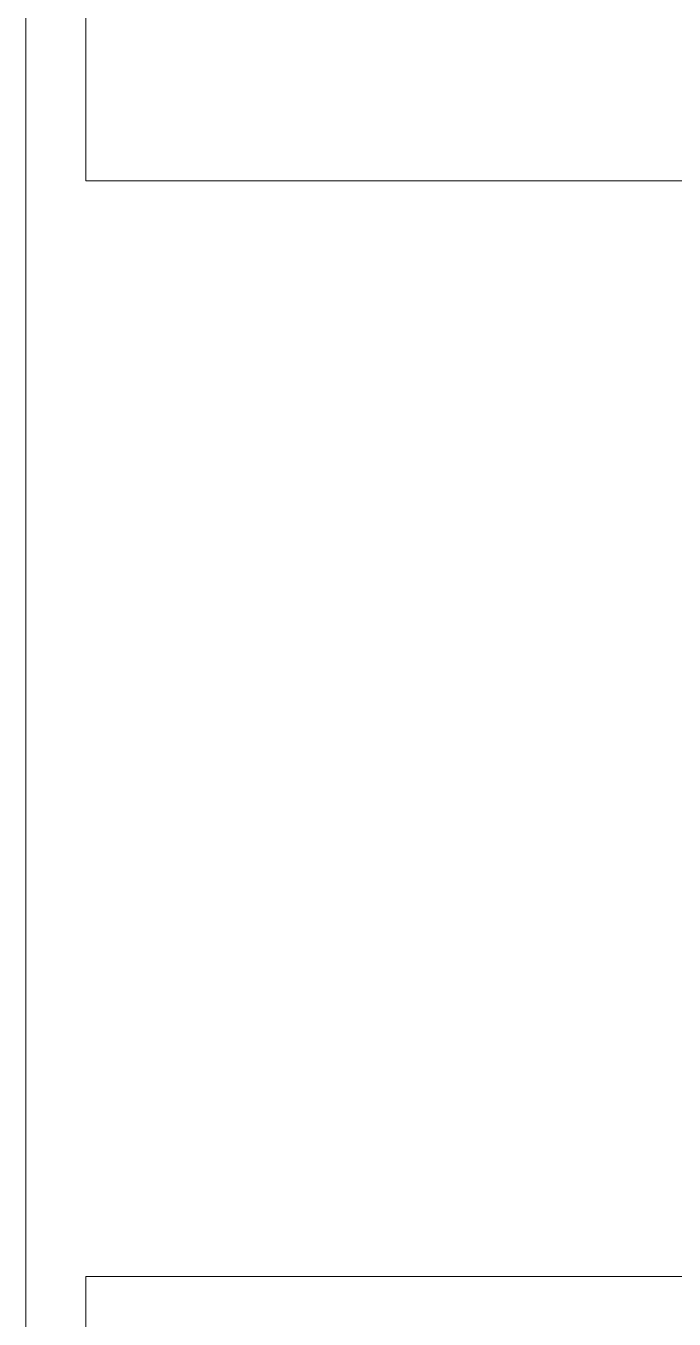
# Model space of a CAD drawing. Header units: metres. Extents: x -18.34 to -13.25, y -25.49 to -16.26.
# Drawn here: x -18.235 to -17.965, y -17.486 to -16.947 of the extents above; entities that cross this region are included whole.
import ezdxf

# ---------------------------------------------------------------- set-up
doc = ezdxf.new("R2010")
doc.units = ezdxf.units.M
doc.layers.add('_Em vista_', color=9, linetype='Continuous', lineweight=5)
doc.layers.add('Quadro estrutural', color=7, linetype='Continuous', lineweight=5)

# ---------------------------------------------------------------- blocks, each defined once
blk = doc.blocks.new('Tram - Tram-V4298-Pavimento 02 - Executivo')
at = {"layer": 'Quadro estrutural'}
for p, q in [((0, -0.05), (0, 0.05)), ((2.5, -0.05), (0, -0.05))]:
    blk.add_line(p, q, dxfattribs=at)
blk = doc.blocks.new('Tram - Tram-3151188-Pavimento 02 - Executivo')
at = {"layer": 'Quadro estrutural'}
for p, q in [((0, -0.05), (0, 0.05)), ((0, 0.05), (2.5, 0.05))]:
    blk.add_line(p, q, dxfattribs=at)

msp = doc.modelspace()

# ---------------------------------------------------------------- linework, layer by layer
at = {"layer": '_Em vista_'}
msp.add_line((-18.235, -16.26124), (-18.235, -21.40124), dxfattribs=at)

# ---------------------------------------------------------------- block references
at = {"layer": 'Quadro estrutural'}
for name, p in [('Tram - Tram-V4298-Pavimento 02 - Executivo', (-18.21, -16.96124)), ('Tram - Tram-3151188-Pavimento 02 - Executivo', (-18.21, -17.51839))]:
    msp.add_blockref(name, p, dxfattribs=at)

doc.saveas('drawing.dxf')
